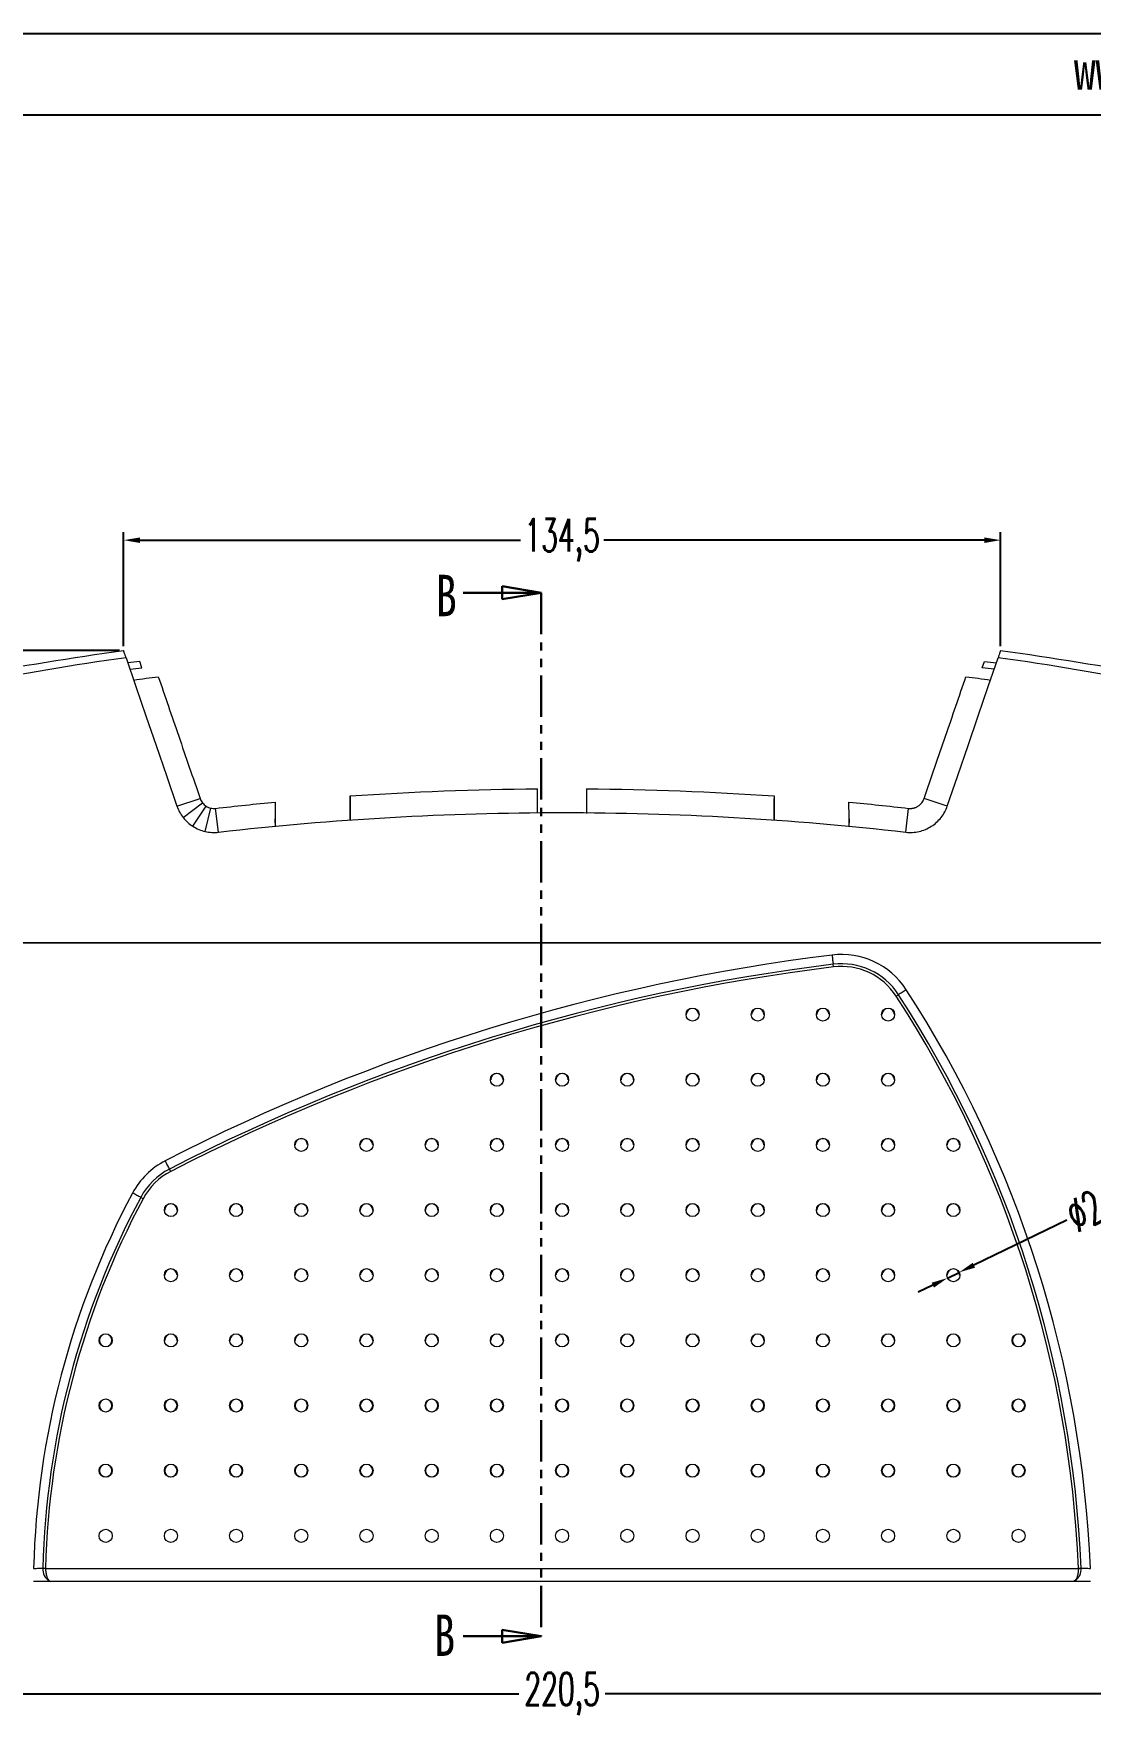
# Model space of a CAD drawing. Header units: inches. Extents: x 1230 to 3313, y 237 to 1043.
# Drawn here: x 1385.5 to 1547.6, y 785.1 to 1043.2 of the extents above; entities that cross this region are included whole.
import ezdxf

# ---------------------------------------------------------------- set-up
doc = ezdxf.new("R2010")
doc.units = ezdxf.units.IN
doc.linetypes.add('PHANTOM', pattern=[12.7, 6.35, -1.27, 1.27, -1.27, 1.27, -1.27])
doc.layers.add('文字', color=81, linetype='Continuous')
doc.styles.add('SLDTEXTSTYLE0', font='TXT', dxfattribs={"width": 0.75})
doc.styles.add('SLDTEXTSTYLE2', font='TXT', dxfattribs={"width": 0.6, "bigfont": 'bigfont'})
doc.styles.add('宋体', font='', dxfattribs={"width": 0.8, "height": 3.5})
doc.styles.get('宋体').set_extended_font_data('SimSun')
doc.dimstyles.new('5', dxfattribs={"dimtxt": 5, "dimasz": 2.5, "dimexe": 1.25, "dimexo": 0.625, "dimtad": 0, "dimzin": 12, "dimtxsty": 'SLDTEXTSTYLE2', "dimcen": 2.5, "dimclrd": 3, "dimclre": 3, "dimclrt": 256, "dimadec": 0, "dimazin": 0, "dimtfac": 1, "dimtmove": 0, "dimatfit": 3, "dimfxl": 1, "dimarcsym": 0})

# ---------------------------------------------------------------- blocks, each defined once
blk = doc.blocks.new('_CLOSED')
at = {"color": 0, "linetype": 'ByBlock', "lineweight": -2}
for p, q in [((-1, 0.166667), (0, 0)), ((-1, 0.166667), (-1, -0.166667)), ((0, 0), (-1, -0.166667)), ((0, 0), (-1, 0))]:
    blk.add_line(p, q, dxfattribs=at)
blk = doc.blocks.new('*D241')
at = {"color": 3, "lineweight": -2}
for p, q in [((1356.33, 810.03), (1356.33, 787.13)), ((1576.83, 810.03), (1576.83, 787.13)), ((1358.83, 788.38), (1459.95, 788.38)), ((1574.33, 788.38), (1473.2, 788.38))]:
    blk.add_line(p, q, dxfattribs=at)
at = {"color": 3}
for points in [[(1358.83, 788.8), (1358.83, 787.97), (1356.33, 788.38)], [(1574.33, 788.8), (1574.33, 787.97), (1576.83, 788.38)]]:
    blk.add_solid(points, dxfattribs=at)
at = {"layer": 'Defpoints', "color": 0}
for p in [(1356.33, 810.66), (1576.83, 810.66), (1576.83, 788.38)]:
    blk.add_point(p, dxfattribs=at)
at = {"insert": (1466.58, 788.38), "char_height": 5, "attachment_point": 5, "style": 'SLDTEXTSTYLE2'}
blk.add_mtext('220,5', dxfattribs=at)
blk = doc.blocks.new('*D243')
at = {"color": 3, "lineweight": -2}
for p, q in [((1398.7, 948.53), (1329.55, 948.53)), ((1330.8, 946.03), (1330.8, 882.21)), ((1330.8, 808.16), (1330.8, 866.46)), ((1360.7, 805.66), (1329.55, 805.66))]:
    blk.add_line(p, q, dxfattribs=at)
at = {"color": 3}
for points in [[(1330.39, 946.03), (1331.22, 946.03), (1330.8, 948.53)], [(1330.39, 808.16), (1331.22, 808.16), (1330.8, 805.66)]]:
    blk.add_solid(points, dxfattribs=at)
at = {"layer": 'Defpoints', "color": 0}
for p in [(1399.33, 948.53), (1330.8, 805.66), (1361.33, 805.66)]:
    blk.add_point(p, dxfattribs=at)
at = {"insert": (1330.8, 874.33), "char_height": 5, "attachment_point": 5, "rotation": 90, "style": 'SLDTEXTSTYLE2'}
blk.add_mtext('142,88', dxfattribs=at)
blk = doc.blocks.new('*D273')
at = {"color": 3, "lineweight": -2}
for p, q in [((1543.96, 861.11), (1529.72, 854.19)), ((1525.68, 852.22), (1527.48, 853.09)), ((1523.43, 851.12), (1521.18, 850.03))]:
    blk.add_line(p, q, dxfattribs=at)
at = {"color": 3}
for points in [[(1529.54, 854.56), (1529.91, 853.81), (1527.48, 853.09)], [(1523.25, 851.5), (1523.61, 850.75), (1525.68, 852.22)]]:
    blk.add_solid(points, dxfattribs=at)
at = {"layer": 'Defpoints', "color": 0}
for p in [(1525.68, 852.22), (1527.48, 853.09)]:
    blk.add_point(p, dxfattribs=at)
at = {"insert": (1546.77, 862.47), "char_height": 5, "attachment_point": 5, "rotation": 25.93, "style": 'SLDTEXTSTYLE2'}
blk.add_mtext('∅2', dxfattribs=at)
blk = doc.blocks.new('*D302')
at = {"color": 3, "lineweight": -2}
for p, q in [((1399.33, 949.16), (1399.33, 966.7)), ((1401.83, 965.45), (1460.2, 965.45)), ((1531.33, 965.45), (1472.95, 965.45)), ((1533.83, 949.16), (1533.83, 966.7))]:
    blk.add_line(p, q, dxfattribs=at)
at = {"color": 3}
for points in [[(1401.83, 965.87), (1401.83, 965.03), (1399.33, 965.45)], [(1531.33, 965.87), (1531.33, 965.03), (1533.83, 965.45)]]:
    blk.add_solid(points, dxfattribs=at)
at = {"layer": 'Defpoints', "color": 0}
for p in [(1399.33, 965.45), (1399.33, 948.53), (1533.83, 948.53)]:
    blk.add_point(p, dxfattribs=at)
at = {"insert": (1466.58, 965.45), "char_height": 5, "attachment_point": 5, "style": 'SLDTEXTSTYLE2'}
blk.add_mtext('134,5', dxfattribs=at)

msp = doc.modelspace()

# ---------------------------------------------------------------- linework, layer by layer
for p, q in [((1230.262, 1043.188), (1971.555, 1043.188)), ((1249.444, 1030.708), (1959.076, 1030.708))]:
    msp.add_line(p, q)
at = {"color": 7, "linetype": 'Continuous', "lineweight": 30}
for p, q in [((1451.376, 957.385), (1463.376, 957.385)), ((1451.376, 797.243), (1463.376, 797.243))]:
    msp.add_line(p, q, dxfattribs=at)
at = {"color": 1, "linetype": 'PHANTOM', "lineweight": 30}
msp.add_line((1463.376, 957.385), (1463.376, 797.243), dxfattribs=at)
at = {"color": 7, "linetype": 'Continuous', "lineweight": 15}
for p, q in [((1402.135, 945.885), (1401.804, 946.85)), ((1531.017, 945.885), (1531.347, 946.85)), ((1462.826, 923.64), (1462.826, 927.304)), ((1470.325, 927.304), (1470.326, 923.64)), ((1407.503, 924.654), (1411.06, 925.812)), ((1408.459, 922.895), (1411.434, 925.129)), ((1409.955, 921.539), (1411.998, 924.623)), ((1411.829, 920.752), (1412.687, 924.338)), ((1413.864, 920.638), (1413.429, 924.297)), ((1434.081, 926.192), (1434.076, 925.785)), ((1434.076, 925.785), (1434.076, 922.465)), ((1499.071, 926.192), (1499.076, 925.785)), ((1499.076, 922.468), (1499.076, 925.785)), ((1519.287, 920.638), (1519.723, 924.297)), ((1525.649, 924.654), (1522.092, 925.812)), ((1422.576, 922.092), (1422.578, 922.679)), ((1470.326, 923.708), (1470.326, 923.492)), ((1510.574, 922.679), (1510.576, 922.092)), ((1358.326, 903.686), (1574.826, 903.686)), ((1574.826, 903.625), (1358.326, 903.625)), ((1508.196, 899.96), (1508.146, 900.371)), ((1517.816, 895.474), (1518.164, 895.699)), ((1485.576, 892.655), (1485.626, 892.655)), ((1487.526, 892.655), (1487.576, 892.655)), ((1495.576, 892.655), (1495.626, 892.655)), ((1497.526, 892.655), (1497.576, 892.655)), ((1505.576, 892.655), (1505.626, 892.655)), ((1507.526, 892.655), (1507.576, 892.655)), ((1515.576, 892.655), (1515.626, 892.655)), ((1517.526, 892.655), (1517.576, 892.655)), ((1455.576, 882.655), (1455.626, 882.655)), ((1457.526, 882.655), (1457.576, 882.655)), ((1465.576, 882.655), (1465.626, 882.655)), ((1467.526, 882.655), (1467.576, 882.655)), ((1475.576, 882.655), (1475.626, 882.655)), ((1477.526, 882.655), (1477.576, 882.655)), ((1485.576, 882.655), (1485.626, 882.655)), ((1487.526, 882.655), (1487.576, 882.655)), ((1495.576, 882.655), (1495.626, 882.655)), ((1497.526, 882.655), (1497.576, 882.655)), ((1505.576, 882.655), (1505.626, 882.655)), ((1507.526, 882.655), (1507.576, 882.655)), ((1515.576, 882.655), (1515.626, 882.655)), ((1517.526, 882.655), (1517.576, 882.655)), ((1425.576, 872.655), (1425.626, 872.655)), ((1427.526, 872.655), (1427.576, 872.655)), ((1435.576, 872.655), (1435.626, 872.655)), ((1437.526, 872.655), (1437.576, 872.655)), ((1445.576, 872.655), (1445.626, 872.655)), ((1447.526, 872.655), (1447.576, 872.655)), ((1455.576, 872.655), (1455.626, 872.655)), ((1457.526, 872.655), (1457.576, 872.655)), ((1465.576, 872.655), (1465.626, 872.655)), ((1467.526, 872.655), (1467.576, 872.655)), ((1475.576, 872.655), (1475.626, 872.655)), ((1477.526, 872.655), (1477.576, 872.655)), ((1485.576, 872.655), (1485.626, 872.655)), ((1487.526, 872.655), (1487.576, 872.655)), ((1495.576, 872.655), (1495.626, 872.655)), ((1497.526, 872.655), (1497.576, 872.655)), ((1505.576, 872.655), (1505.626, 872.655)), ((1507.526, 872.655), (1507.576, 872.655)), ((1515.576, 872.655), (1515.626, 872.655)), ((1517.526, 872.655), (1517.576, 872.655)), ((1525.576, 872.655), (1525.626, 872.655)), ((1527.526, 872.655), (1527.576, 872.655)), ((1406.551, 868.577), (1406.362, 868.946)), ((1402.309, 864.395), (1401.944, 864.59)), ((1405.626, 862.655), (1405.576, 862.655)), ((1407.576, 862.655), (1407.526, 862.655)), ((1415.626, 862.655), (1415.576, 862.655)), ((1417.576, 862.655), (1417.526, 862.655)), ((1425.626, 862.655), (1425.576, 862.655)), ((1427.576, 862.655), (1427.526, 862.655)), ((1435.626, 862.655), (1435.576, 862.655)), ((1437.576, 862.655), (1437.526, 862.655)), ((1445.626, 862.655), (1445.576, 862.655)), ((1447.576, 862.655), (1447.526, 862.655)), ((1455.626, 862.655), (1455.576, 862.655)), ((1457.576, 862.655), (1457.526, 862.655)), ((1465.626, 862.655), (1465.576, 862.655)), ((1467.576, 862.655), (1467.526, 862.655)), ((1475.626, 862.655), (1475.576, 862.655)), ((1477.576, 862.655), (1477.526, 862.655)), ((1485.626, 862.655), (1485.576, 862.655)), ((1487.576, 862.655), (1487.526, 862.655)), ((1495.626, 862.655), (1495.576, 862.655)), ((1497.576, 862.655), (1497.526, 862.655)), ((1505.626, 862.655), (1505.576, 862.655)), ((1507.576, 862.655), (1507.526, 862.655)), ((1515.626, 862.655), (1515.576, 862.655)), ((1517.576, 862.655), (1517.526, 862.655)), ((1525.626, 862.655), (1525.576, 862.655)), ((1527.576, 862.655), (1527.526, 862.655)), ((1405.576, 852.655), (1405.626, 852.655)), ((1407.526, 852.655), (1407.576, 852.655)), ((1415.576, 852.655), (1415.626, 852.655)), ((1417.526, 852.655), (1417.576, 852.655)), ((1425.576, 852.655), (1425.626, 852.655)), ((1427.526, 852.655), (1427.576, 852.655)), ((1435.576, 852.655), (1435.626, 852.655)), ((1437.526, 852.655), (1437.576, 852.655)), ((1445.576, 852.655), (1445.626, 852.655)), ((1447.526, 852.655), (1447.576, 852.655)), ((1455.576, 852.655), (1455.626, 852.655)), ((1457.526, 852.655), (1457.576, 852.655)), ((1465.576, 852.655), (1465.626, 852.655)), ((1467.526, 852.655), (1467.576, 852.655)), ((1475.576, 852.655), (1475.626, 852.655)), ((1477.526, 852.655), (1477.576, 852.655)), ((1485.576, 852.655), (1485.626, 852.655)), ((1487.526, 852.655), (1487.576, 852.655)), ((1495.576, 852.655), (1495.626, 852.655)), ((1497.526, 852.655), (1497.576, 852.655)), ((1505.576, 852.655), (1505.626, 852.655)), ((1507.526, 852.655), (1507.576, 852.655)), ((1515.576, 852.655), (1515.626, 852.655)), ((1517.526, 852.655), (1517.576, 852.655)), ((1525.576, 852.655), (1525.626, 852.655)), ((1527.526, 852.655), (1527.576, 852.655)), ((1395.626, 842.655), (1395.576, 842.655)), ((1397.576, 842.655), (1397.526, 842.655)), ((1405.576, 842.655), (1405.626, 842.655)), ((1407.526, 842.655), (1407.576, 842.655)), ((1415.576, 842.655), (1415.626, 842.655)), ((1417.526, 842.655), (1417.576, 842.655)), ((1425.576, 842.655), (1425.626, 842.655)), ((1427.526, 842.655), (1427.576, 842.655)), ((1435.576, 842.655), (1435.626, 842.655)), ((1437.526, 842.655), (1437.576, 842.655)), ((1445.576, 842.655), (1445.626, 842.655)), ((1447.526, 842.655), (1447.576, 842.655)), ((1455.576, 842.655), (1455.626, 842.655)), ((1457.526, 842.655), (1457.576, 842.655)), ((1465.576, 842.655), (1465.626, 842.655)), ((1467.526, 842.655), (1467.576, 842.655)), ((1475.576, 842.655), (1475.626, 842.655)), ((1477.526, 842.655), (1477.576, 842.655)), ((1485.576, 842.655), (1485.626, 842.655)), ((1487.526, 842.655), (1487.576, 842.655)), ((1495.576, 842.655), (1495.626, 842.655)), ((1497.526, 842.655), (1497.576, 842.655)), ((1505.576, 842.655), (1505.626, 842.655)), ((1507.526, 842.655), (1507.576, 842.655)), ((1515.576, 842.655), (1515.626, 842.655)), ((1517.526, 842.655), (1517.576, 842.655)), ((1525.576, 842.655), (1525.626, 842.655)), ((1527.526, 842.655), (1527.576, 842.655)), ((1535.626, 842.655), (1535.576, 842.655)), ((1537.576, 842.655), (1537.526, 842.655)), ((1395.626, 832.655), (1395.576, 832.655)), ((1397.576, 832.655), (1397.526, 832.655)), ((1405.626, 832.655), (1405.576, 832.655)), ((1407.576, 832.655), (1407.526, 832.655)), ((1415.626, 832.655), (1415.576, 832.655)), ((1417.576, 832.655), (1417.526, 832.655)), ((1425.626, 832.655), (1425.576, 832.655)), ((1427.576, 832.655), (1427.526, 832.655)), ((1435.626, 832.655), (1435.576, 832.655)), ((1437.576, 832.655), (1437.526, 832.655)), ((1445.626, 832.655), (1445.576, 832.655)), ((1447.576, 832.655), (1447.526, 832.655)), ((1455.626, 832.655), (1455.576, 832.655)), ((1457.576, 832.655), (1457.526, 832.655)), ((1465.626, 832.655), (1465.576, 832.655)), ((1467.576, 832.655), (1467.526, 832.655)), ((1475.626, 832.655), (1475.576, 832.655)), ((1477.576, 832.655), (1477.526, 832.655)), ((1485.626, 832.655), (1485.576, 832.655)), ((1487.576, 832.655), (1487.526, 832.655)), ((1495.626, 832.655), (1495.576, 832.655)), ((1497.576, 832.655), (1497.526, 832.655)), ((1505.626, 832.655), (1505.576, 832.655)), ((1507.576, 832.655), (1507.526, 832.655)), ((1515.626, 832.655), (1515.576, 832.655)), ((1517.576, 832.655), (1517.526, 832.655)), ((1525.626, 832.655), (1525.576, 832.655)), ((1527.576, 832.655), (1527.526, 832.655)), ((1535.626, 832.655), (1535.576, 832.655)), ((1537.576, 832.655), (1537.526, 832.655)), ((1395.626, 822.655), (1395.576, 822.655)), ((1397.576, 822.655), (1397.526, 822.655)), ((1405.626, 822.655), (1405.576, 822.655)), ((1407.576, 822.655), (1407.526, 822.655)), ((1415.626, 822.655), (1415.576, 822.655)), ((1417.576, 822.655), (1417.526, 822.655)), ((1425.626, 822.655), (1425.576, 822.655)), ((1427.576, 822.655), (1427.526, 822.655)), ((1435.626, 822.655), (1435.576, 822.655)), ((1437.576, 822.655), (1437.526, 822.655)), ((1445.626, 822.655), (1445.576, 822.655)), ((1447.576, 822.655), (1447.526, 822.655)), ((1455.626, 822.655), (1455.576, 822.655)), ((1457.576, 822.655), (1457.526, 822.655)), ((1465.626, 822.655), (1465.576, 822.655)), ((1467.576, 822.655), (1467.526, 822.655)), ((1475.626, 822.655), (1475.576, 822.655)), ((1477.576, 822.655), (1477.526, 822.655)), ((1485.626, 822.655), (1485.576, 822.655)), ((1487.576, 822.655), (1487.526, 822.655)), ((1495.626, 822.655), (1495.576, 822.655)), ((1497.576, 822.655), (1497.526, 822.655)), ((1505.626, 822.655), (1505.576, 822.655)), ((1507.576, 822.655), (1507.526, 822.655)), ((1515.626, 822.655), (1515.576, 822.655)), ((1517.576, 822.655), (1517.526, 822.655)), ((1525.626, 822.655), (1525.576, 822.655)), ((1527.576, 822.655), (1527.526, 822.655)), ((1535.626, 822.655), (1535.576, 822.655)), ((1537.576, 822.655), (1537.526, 822.655)), ((1386.947, 807.691), (1387.361, 807.691)), ((1387.361, 807.655), (1545.754, 807.655)), ((1544.937, 805.655), (1388.178, 805.655)), ((1545.753, 807.714), (1546.167, 807.714))]:
    msp.add_line(p, q, dxfattribs=at)
at = {"color": 7, "linetype": 'Continuous', "lineweight": 15, "flags": 128}
for points in [[(1399.709, 947.413), (1401.219, 943.004), (1402.756, 938.516), (1404.318, 933.956), (1405.901, 929.332), (1407.503, 924.654)], [(1525.649, 924.654), (1527.251, 929.332), (1528.834, 933.956), (1530.396, 938.516), (1531.933, 943.004), (1533.443, 947.413)], [(1507.972, 901.775), (1507.996, 901.58), (1508.02, 901.388), (1508.043, 901.199), (1508.066, 901.015), (1508.088, 900.839), (1508.108, 900.672), (1508.128, 900.516), (1508.146, 900.371)], [(1519.351, 896.468), (1519.186, 896.362), (1519.023, 896.256), (1518.864, 896.152), (1518.709, 896.052), (1518.56, 895.955), (1518.418, 895.864), (1518.286, 895.778), (1518.164, 895.699)], [(1406.362, 868.946), (1406.295, 869.075), (1406.223, 869.215), (1406.146, 869.365), (1406.064, 869.522), (1405.98, 869.687), (1405.893, 869.856), (1405.804, 870.029), (1405.714, 870.203)], [(1401.944, 864.59), (1401.816, 864.659), (1401.676, 864.733), (1401.528, 864.812), (1401.371, 864.896), (1401.208, 864.983), (1401.04, 865.072), (1400.869, 865.164), (1400.696, 865.256)]]:
    msp.add_lwpolyline(points, dxfattribs=at)
at = {"color": 7, "linetype": 'Continuous', "lineweight": 15}
for centre in [(1486.576, 892.655), (1496.576, 892.655), (1506.576, 892.655), (1516.576, 892.655), (1456.576, 882.655), (1466.576, 882.655), (1476.576, 882.655), (1486.576, 882.655), (1496.576, 882.655), (1506.576, 882.655), (1516.576, 882.655), (1426.576, 872.655), (1436.576, 872.655), (1446.576, 872.655), (1456.576, 872.655), (1466.576, 872.655), (1476.576, 872.655), (1486.576, 872.655), (1496.576, 872.655), (1506.576, 872.655), (1516.576, 872.655), (1526.576, 872.655), (1406.576, 862.655), (1416.576, 862.655), (1426.576, 862.655), (1436.576, 862.655), (1446.576, 862.655), (1456.576, 862.655), (1466.576, 862.655), (1476.576, 862.655), (1486.576, 862.655), (1496.576, 862.655), (1506.576, 862.655), (1516.576, 862.655), (1526.576, 862.655), (1406.576, 852.655), (1416.576, 852.655), (1426.576, 852.655), (1436.576, 852.655), (1446.576, 852.655), (1456.576, 852.655), (1466.576, 852.655), (1476.576, 852.655), (1486.576, 852.655), (1496.576, 852.655), (1506.576, 852.655), (1516.576, 852.655), (1526.576, 852.655), (1396.576, 842.655), (1406.576, 842.655), (1416.576, 842.655), (1426.576, 842.655), (1436.576, 842.655), (1446.576, 842.655), (1456.576, 842.655), (1466.576, 842.655), (1476.576, 842.655), (1486.576, 842.655), (1496.576, 842.655), (1506.576, 842.655), (1516.576, 842.655), (1526.576, 842.655), (1536.576, 842.655), (1396.576, 832.655), (1406.576, 832.655), (1416.576, 832.655), (1426.576, 832.655), (1436.576, 832.655), (1446.576, 832.655), (1456.576, 832.655), (1466.576, 832.655), (1476.576, 832.655), (1486.576, 832.655), (1496.576, 832.655), (1506.576, 832.655), (1516.576, 832.655), (1526.576, 832.655), (1536.576, 832.655), (1396.576, 822.655), (1406.576, 822.655), (1416.576, 822.655), (1426.576, 822.655), (1436.576, 822.655), (1446.576, 822.655), (1456.576, 822.655), (1466.576, 822.655), (1476.576, 822.655), (1486.576, 822.655), (1496.576, 822.655), (1506.576, 822.655), (1516.576, 822.655), (1526.576, 822.655), (1536.576, 822.655), (1396.576, 812.655), (1406.576, 812.655), (1416.576, 812.655), (1426.576, 812.655), (1436.576, 812.655), (1446.576, 812.655), (1456.576, 812.655), (1466.576, 812.655), (1476.576, 812.655), (1486.576, 812.655), (1496.576, 812.655), (1506.576, 812.655), (1516.576, 812.655), (1526.576, 812.655), (1536.576, 812.655)]:
    msp.add_circle(centre, 1, dxfattribs=at)
for centre, radius, start, end in [((1545.416, 599.113), 304.969, 97.05248, 117.2636), ((1509.424, 890.036), 11.828, 32.94211, 97.05248), ((1545.416, 599.113), 303.555, 97.05248, 117.2636), ((1545.416, 599.113), 303.141, 97.05248, 117.2636), ((1509.424, 890.036), 10.414, 32.94211, 97.05248), ((1509.424, 890.036), 10, 32.94211, 97.05248), ((1371.216, 800.481), 175.101, 2.36746, 32.94211), ((1371.216, 800.481), 176.515, 2.3295, 32.94211), ((1486.576, 892.655), 0.95, 0, 180), ((1496.576, 892.655), 0.95, 0, 180), ((1506.576, 892.655), 0.95, 0, 180), ((1516.576, 892.655), 0.95, 0, 180), ((1371.216, 800.481), 174.687, 2.37312, 32.94211), ((1456.576, 882.655), 0.95, 0, 180), ((1466.576, 882.655), 0.95, 0, 180), ((1476.576, 882.655), 0.95, 0, 180), ((1486.576, 882.655), 0.95, 0, 180), ((1496.576, 882.655), 0.95, 0, 180), ((1506.576, 882.655), 0.95, 0, 180), ((1516.576, 882.655), 0.95, 0, 180), ((1426.576, 872.655), 0.95, 0, 180), ((1436.576, 872.655), 0.95, 0, 180), ((1446.576, 872.655), 0.95, 0, 180), ((1456.576, 872.655), 0.95, 0, 180), ((1466.576, 872.655), 0.95, 0, 180), ((1476.576, 872.655), 0.95, 0, 180), ((1486.576, 872.655), 0.95, 0, 180), ((1496.576, 872.655), 0.95, 0, 180), ((1506.576, 872.655), 0.95, 0, 180), ((1516.576, 872.655), 0.95, 0, 180), ((1526.576, 872.655), 0.95, 0, 180), ((1411.132, 859.688), 11.828, 117.2636, 151.92094), ((1411.132, 859.688), 10.414, 117.2636, 151.92094), ((1411.132, 859.688), 10, 117.2636, 151.92094), ((1514.669, 804.454), 129.177, 151.92094, 178.57971), ((1514.669, 804.454), 127.763, 151.92094, 178.54791), ((1514.669, 804.454), 127.349, 151.92094, 178.54313), ((1406.576, 862.655), 0.95, 0, 180), ((1416.576, 862.655), 0.95, 0, 180), ((1426.576, 862.655), 0.95, 0, 180), ((1436.576, 862.655), 0.95, 0, 180), ((1446.576, 862.655), 0.95, 0, 180), ((1456.576, 862.655), 0.95, 0, 180), ((1466.576, 862.655), 0.95, 0, 180), ((1476.576, 862.655), 0.95, 0, 180), ((1486.576, 862.655), 0.95, 0, 180), ((1496.576, 862.655), 0.95, 0, 180), ((1506.576, 862.655), 0.95, 0, 180), ((1516.576, 862.655), 0.95, 0, 180), ((1526.576, 862.655), 0.95, 0, 180), ((1406.576, 852.655), 0.95, 0, 180), ((1416.576, 852.655), 0.95, 0, 180), ((1426.576, 852.655), 0.95, 0, 180), ((1436.576, 852.655), 0.95, 0, 180), ((1446.576, 852.655), 0.95, 0, 180), ((1456.576, 852.655), 0.95, 0, 180), ((1466.576, 852.655), 0.95, 0, 180), ((1476.576, 852.655), 0.95, 0, 180), ((1486.576, 852.655), 0.95, 0, 180), ((1496.576, 852.655), 0.95, 0, 180), ((1506.576, 852.655), 0.95, 0, 180), ((1516.576, 852.655), 0.95, 0, 180), ((1526.576, 852.655), 0.95, 0, 180), ((1396.576, 842.655), 0.95, 0, 180), ((1396.576, 842.655), 0.95, 180, 0), ((1406.576, 842.655), 0.95, 0, 180), ((1416.576, 842.655), 0.95, 0, 180), ((1426.576, 842.655), 0.95, 0, 180), ((1436.576, 842.655), 0.95, 0, 180), ((1446.576, 842.655), 0.95, 0, 180), ((1456.576, 842.655), 0.95, 0, 180), ((1466.576, 842.655), 0.95, 0, 180), ((1476.576, 842.655), 0.95, 0, 180), ((1486.576, 842.655), 0.95, 0, 180), ((1496.576, 842.655), 0.95, 0, 180), ((1506.576, 842.655), 0.95, 0, 180), ((1516.576, 842.655), 0.95, 0, 180), ((1526.576, 842.655), 0.95, 0, 180), ((1536.576, 842.655), 0.95, 0, 180), ((1536.576, 842.655), 0.95, 180, 0), ((1396.576, 832.655), 0.95, 0, 180), ((1396.576, 832.655), 0.95, 180, 0), ((1406.576, 832.655), 0.95, 0, 180), ((1406.576, 832.655), 0.95, 180, 0), ((1416.576, 832.655), 0.95, 0, 180), ((1416.576, 832.655), 0.95, 180, 0), ((1426.576, 832.655), 0.95, 0, 180), ((1426.576, 832.655), 0.95, 180, 0), ((1436.576, 832.655), 0.95, 0, 180), ((1436.576, 832.655), 0.95, 180, 0), ((1446.576, 832.655), 0.95, 0, 180), ((1446.576, 832.655), 0.95, 180, 0), ((1456.576, 832.655), 0.95, 0, 180), ((1456.576, 832.655), 0.95, 180, 0), ((1466.576, 832.655), 0.95, 0, 180), ((1466.576, 832.655), 0.95, 180, 0), ((1476.576, 832.655), 0.95, 0, 180), ((1476.576, 832.655), 0.95, 180, 0), ((1486.576, 832.655), 0.95, 0, 180), ((1486.576, 832.655), 0.95, 180, 0), ((1496.576, 832.655), 0.95, 0, 180), ((1496.576, 832.655), 0.95, 180, 0), ((1506.576, 832.655), 0.95, 0, 180), ((1506.576, 832.655), 0.95, 180, 0), ((1516.576, 832.655), 0.95, 0, 180), ((1516.576, 832.655), 0.95, 180, 0), ((1526.576, 832.655), 0.95, 0, 180), ((1526.576, 832.655), 0.95, 180, 0), ((1536.576, 832.655), 0.95, 0, 180), ((1536.576, 832.655), 0.95, 180, 0), ((1396.576, 822.655), 0.95, 0, 180), ((1406.576, 822.655), 0.95, 0, 180), ((1416.576, 822.655), 0.95, 0, 180), ((1426.576, 822.655), 0.95, 0, 180), ((1436.576, 822.655), 0.95, 0, 180), ((1446.576, 822.655), 0.95, 0, 180), ((1456.576, 822.655), 0.95, 0, 180), ((1466.576, 822.655), 0.95, 0, 180), ((1476.576, 822.655), 0.95, 0, 180), ((1486.576, 822.655), 0.95, 0, 180), ((1496.576, 822.655), 0.95, 0, 180), ((1506.576, 822.655), 0.95, 0, 180), ((1516.576, 822.655), 0.95, 0, 180), ((1526.576, 822.655), 0.95, 0, 180), ((1536.576, 822.655), 0.95, 0, 180), ((1396.576, 822.655), 0.95, 180, 0), ((1406.576, 822.655), 0.95, 180, 0), ((1416.576, 822.655), 0.95, 180, 0), ((1426.576, 822.655), 0.95, 180, 0), ((1436.576, 822.655), 0.95, 180, 0), ((1446.576, 822.655), 0.95, 180, 0), ((1456.576, 822.655), 0.95, 180, 0), ((1466.576, 822.655), 0.95, 180, 0), ((1476.576, 822.655), 0.95, 180, 0), ((1486.576, 822.655), 0.95, 180, 0), ((1496.576, 822.655), 0.95, 180, 0), ((1506.576, 822.655), 0.95, 180, 0), ((1516.576, 822.655), 0.95, 180, 0), ((1526.576, 822.655), 0.95, 180, 0), ((1536.576, 822.655), 0.95, 180, 0), ((1388.99, 807.509), 2.051, 174.89409, 239.42606), ((1544.118, 807.514), 2.059, 300.67791, 5.57581)]:
    msp.add_arc(centre, radius, start, end, dxfattribs=at)
for points in [[(1375.576, 944.655), (1383.472, 946.143), (1391.388, 947.435), (1399.326, 948.532)], [(1399.709, 947.413), (1391.705, 946.288), (1383.723, 944.962), (1375.763, 943.431)], [(1557.389, 943.431), (1549.429, 944.962), (1541.447, 946.288), (1533.443, 947.413)], [(1533.826, 948.532), (1541.763, 947.435), (1549.68, 946.143), (1557.576, 944.655)], [(1401.804, 946.85), (1401.198, 946.769), (1400.592, 946.687), (1399.986, 946.604)], [(1400.316, 945.64), (1400.922, 945.723), (1401.528, 945.804), (1402.135, 945.885)], [(1532.835, 945.64), (1532.229, 945.723), (1531.623, 945.804), (1531.017, 945.885)], [(1531.347, 946.85), (1531.954, 946.769), (1532.56, 946.687), (1533.166, 946.604)], [(1434.081, 926.192), (1443.662, 926.857), (1453.244, 927.227), (1462.826, 927.304)], [(1470.325, 927.304), (1479.907, 927.227), (1489.489, 926.857), (1499.071, 926.192)], [(1413.429, 924.297), (1416.48, 924.646), (1419.531, 924.963), (1422.582, 925.251)], [(1422.582, 925.251), (1422.579, 924.019), (1422.577, 922.787), (1422.576, 921.555)], [(1434.076, 922.511), (1434.077, 923.738), (1434.078, 924.965), (1434.081, 926.192)], [(1499.071, 926.192), (1499.073, 924.965), (1499.075, 923.738), (1499.076, 922.511)], [(1510.576, 921.555), (1510.575, 922.787), (1510.573, 924.019), (1510.569, 925.251)], [(1510.57, 925.251), (1513.621, 924.963), (1516.672, 924.645), (1519.723, 924.297)], [(1387.361, 807.691), (1387.361, 807.679), (1387.361, 807.667), (1387.361, 807.655)], [(1387.946, 805.743), (1388.025, 805.685), (1388.103, 805.655), (1388.178, 805.655)], [(1545.169, 805.743), (1545.09, 805.685), (1545.012, 805.655), (1544.937, 805.655)], [(1545.754, 807.655), (1545.754, 807.675), (1545.754, 807.694), (1545.753, 807.714)]]:
    msp.add_open_spline(points, degree=3, dxfattribs=at)
for points, knots in [([(1399.709, 947.413), (1399.652, 947.579), (1399.6, 947.73), (1399.506, 948.006), (1399.464, 948.127), (1399.397, 948.324), (1399.37, 948.402), (1399.335, 948.505), (1399.326, 948.532), (1399.326, 948.532)], [0, 0, 0, 0, 0.25, 0.25, 0.5, 0.5, 0.75, 0.75, 1, 1, 1, 1]), ([(1533.826, 948.532), (1533.826, 948.532), (1533.817, 948.506), (1533.782, 948.402), (1533.755, 948.326), (1533.688, 948.129), (1533.646, 948.007), (1533.553, 947.734), (1533.499, 947.579), (1533.443, 947.413)], [0, 0, 0, 0, 0.25, 0.25, 0.5, 0.5, 0.75, 0.75, 1, 1, 1, 1]), ([(1400.88, 943.993), (1401.507, 944.08), (1402.759, 944.252), (1404.012, 944.417), (1404.638, 944.499)], [0, 0, 0, 0, 0.5006388, 1, 1, 1, 1]), ([(1404.638, 944.499), (1405.657, 941.539), (1406.705, 938.491), (1408.849, 932.251), (1409.946, 929.059), (1411.06, 925.812)], [0, 0, 0, 0, 0.5, 0.5, 1, 1, 1, 1]), ([(1522.092, 925.812), (1523.206, 929.059), (1524.303, 932.251), (1526.447, 938.491), (1527.495, 941.539), (1528.514, 944.499)], [0, 0, 0, 0, 0.5, 0.5, 1, 1, 1, 1]), ([(1528.514, 944.499), (1529.14, 944.417), (1530.393, 944.252), (1531.645, 944.08), (1532.272, 943.993)], [0, 0, 0, 0, 0.4993612, 1, 1, 1, 1]), ([(1407.503, 924.654), (1407.722, 924.017), (1408.039, 923.429), (1408.879, 922.359), (1409.378, 921.906), (1410.533, 921.17), (1411.159, 920.907), (1412.501, 920.597), (1413.179, 920.559), (1413.864, 920.638)], [0, 0, 0, 0, 0.25, 0.25, 0.5, 0.5, 0.75, 0.75, 1, 1, 1, 1]), ([(1411.06, 925.812), (1411.105, 925.681), (1411.158, 925.563), (1411.28, 925.34), (1411.35, 925.235), (1411.434, 925.129)], [0, 0, 0, 0, 0.5, 0.5, 1, 1, 1, 1]), ([(1411.434, 925.129), (1411.517, 925.023), (1411.603, 924.933), (1411.787, 924.768), (1411.886, 924.694), (1411.998, 924.623)], [0, 0, 0, 0, 0.5, 0.5, 1, 1, 1, 1]), ([(1411.998, 924.623), (1412.11, 924.553), (1412.219, 924.497), (1412.444, 924.404), (1412.56, 924.367), (1412.687, 924.338)], [0, 0, 0, 0, 0.5, 0.5, 1, 1, 1, 1]), ([(1412.687, 924.338), (1412.815, 924.309), (1412.936, 924.293), (1413.177, 924.279), (1413.299, 924.283), (1413.429, 924.297)], [0, 0, 0, 0, 0.5, 0.5, 1, 1, 1, 1]), ([(1519.287, 920.638), (1519.972, 920.559), (1520.653, 920.598), (1521.658, 920.83), (1521.982, 920.935), (1522.607, 921.197), (1522.91, 921.356), (1523.486, 921.723), (1523.755, 921.929), (1524.254, 922.382), (1524.486, 922.631), (1525.113, 923.431), (1525.43, 924.017), (1525.649, 924.654)], [0, 0, 0, 0, 0.25, 0.25, 0.375, 0.375, 0.5, 0.5, 0.625, 0.625, 0.75, 0.75, 1, 1, 1, 1]), ([(1519.723, 924.297), (1519.851, 924.283), (1519.974, 924.28), (1520.156, 924.29), (1520.217, 924.296), (1520.34, 924.313), (1520.403, 924.324), (1520.527, 924.353), (1520.586, 924.369), (1520.704, 924.406), (1520.763, 924.428), (1520.878, 924.475), (1520.935, 924.501), (1521.047, 924.559), (1521.1, 924.59), (1521.209, 924.658), (1521.261, 924.693), (1521.36, 924.769), (1521.41, 924.81), (1521.503, 924.893), (1521.549, 924.938), (1521.615, 925.008), (1521.637, 925.032), (1521.679, 925.081), (1521.698, 925.104), (1521.803, 925.236), (1521.872, 925.341), (1521.994, 925.563), (1522.046, 925.681), (1522.092, 925.812)], [0, 0, 0, 0, 0.125, 0.125, 0.1875, 0.1875, 0.25, 0.25, 0.3125, 0.3125, 0.375, 0.375, 0.4375, 0.4375, 0.5, 0.5, 0.5625, 0.5625, 0.625, 0.625, 0.6875, 0.6875, 0.71875, 0.71875, 0.75, 0.75, 0.875, 0.875, 1, 1, 1, 1]), ([(1413.864, 920.638), (1422.65, 921.647), (1431.435, 922.401), (1449.005, 923.405), (1466.576, 923.906), (1484.146, 923.405), (1501.717, 922.401), (1510.502, 921.647), (1519.287, 920.638)], [0, 0, 0, 0, 0.25, 0.25, 0.5, 0.75, 0.75, 1, 1, 1, 1]), ([(1385.531, 807.655), (1385.664, 807.659), (1385.796, 807.662), (1386.052, 807.668), (1386.177, 807.671), (1386.419, 807.678), (1386.536, 807.681), (1386.752, 807.686), (1386.854, 807.689), (1386.947, 807.691)], [0, 0, 0, 0, 0.25, 0.25, 0.5, 0.5, 0.75, 0.75, 1, 1, 1, 1]), ([(1388.178, 805.655), (1387.997, 805.655), (1387.804, 805.655), (1387.392, 805.655), (1387.172, 805.655), (1386.722, 805.655), (1386.492, 805.655), (1386.018, 805.655), (1385.775, 805.655), (1385.531, 805.655)], [0, 0, 0, 0, 0.25, 0.25, 0.5, 0.5, 0.75, 0.75, 1, 1, 1, 1]), ([(1387.361, 807.655), (1387.361, 807.434), (1387.376, 807.219), (1387.434, 806.804), (1387.476, 806.614), (1387.584, 806.274), (1387.647, 806.129), (1387.789, 805.892), (1387.865, 805.803), (1387.946, 805.743)], [0, 0, 0, 0, 0.25, 0.25, 0.5, 0.5, 0.75, 0.75, 1, 1, 1, 1]), ([(1547.585, 805.655), (1547.342, 805.655), (1547.102, 805.655), (1546.63, 805.655), (1546.397, 805.655), (1545.943, 805.655), (1545.727, 805.655), (1545.316, 805.655), (1545.119, 805.655), (1544.937, 805.655)], [0, 0, 0, 0, 0.25, 0.25, 0.5, 0.5, 0.75, 0.75, 1, 1, 1, 1]), ([(1545.754, 807.655), (1545.754, 807.434), (1545.739, 807.219), (1545.681, 806.804), (1545.638, 806.615), (1545.531, 806.274), (1545.468, 806.13), (1545.326, 805.892), (1545.25, 805.803), (1545.169, 805.743)], [0, 0, 0, 0, 0.25, 0.25, 0.5, 0.5, 0.75, 0.75, 1, 1, 1, 1]), ([(1546.167, 807.714), (1546.261, 807.71), (1546.364, 807.706), (1546.582, 807.696), (1546.697, 807.692), (1546.94, 807.682), (1547.067, 807.676), (1547.323, 807.666), (1547.453, 807.661), (1547.585, 807.655)], [0, 0, 0, 0, 0.25, 0.25, 0.5, 0.5, 0.75, 0.75, 1, 1, 1, 1])]:
    msp.add_open_spline(points, degree=3, knots=knots, dxfattribs=at)

# ---------------------------------------------------------------- block references
at = {"color": 7, "linetype": 'Continuous', "lineweight": 30, "xscale": 6, "yscale": 6}
for p in [(1463.376, 957.385), (1463.376, 797.243)]:
    msp.add_blockref('_CLOSED', p, dxfattribs=at)

# ---------------------------------------------------------------- texts
at = {"color": 7, "linetype": 'Continuous', "char_height": 6.35, "attachment_point": 1, "style": 'SLDTEXTSTYLE0'}
for insert in [(1447.193, 960.134), (1446.934, 800.58)]:
    msp.add_mtext('B', dxfattribs=dict(at, insert=insert))
at = {"layer": '文字', "color": 0, "insert": (1545.071, 1040.672), "char_height": 6.10118, "width": 107.19189, "attachment_point": 1, "style": '宋体'}
msp.add_mtext('www.chinaenclosure.com', dxfattribs=at)

# ---------------------------------------------------------------- dimensions: what is measured, and where the dimension line sits
for base, p1, p2, picture, middle in [((1399.326, 965.449), (1533.826, 948.532), (1399.326, 948.532), '*D302', (1466.576, 965.449)), ((1576.826, 788.382), (1356.326, 810.655), (1576.826, 810.655), '*D241', (1466.576, 788.382))]:
    dim = msp.add_linear_dim(base=base, p1=p1, p2=p2, dimstyle='5')
    dim.commit()
    dim.dimension.update_dxf_attribs({"geometry": picture, "text_midpoint": middle})
dim = msp.add_linear_dim(base=(1330.802, 805.655), p1=(1399.326, 948.532), p2=(1361.326, 805.655), angle=90, dimstyle='5')
dim.commit()
dim.dimension.update_dxf_attribs({"geometry": '*D243', "text_midpoint": (1330.802, 874.332), "dimtype": 160})
dim = msp.add_diameter_dim_2p(p1=(1525.677, 852.218), p2=(1527.475, 853.093), dimstyle='5')
dim.commit()
dim.dimension.update_dxf_attribs({"geometry": '*D273', "text_midpoint": (1546.769, 862.474), "dimtype": 163})

doc.saveas('drawing.dxf')
